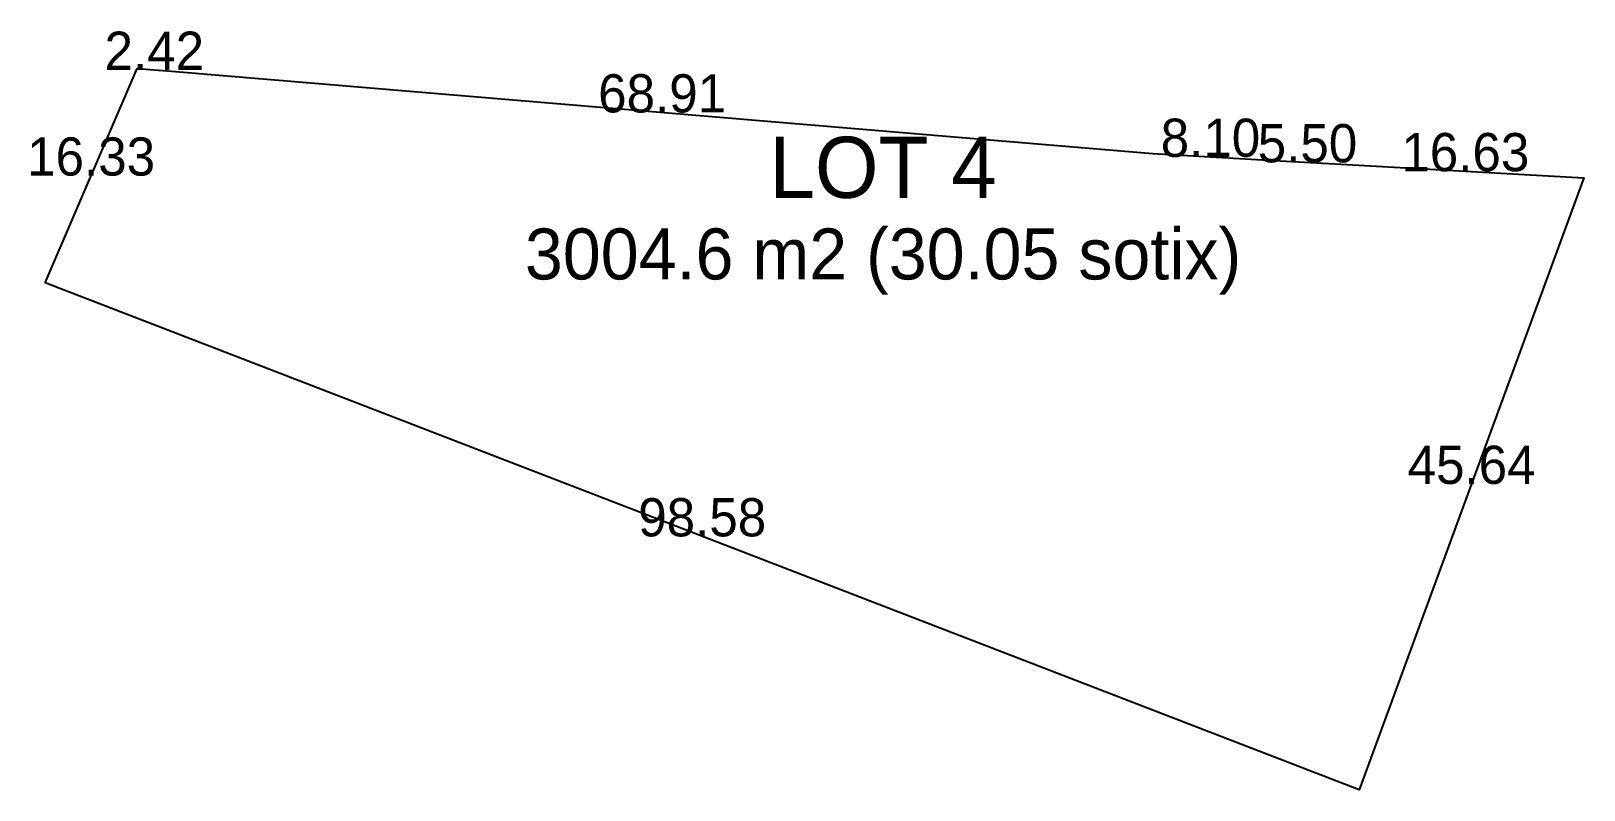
# Model space of a CAD drawing. Header units: metres. Extents: x -60 to 49, y -39 to 14.
import ezdxf
from ezdxf.enums import TextEntityAlignment as Align

# ---------------------------------------------------------------- set-up
doc = ezdxf.new("R2010")
doc.units = ezdxf.units.M

msp = doc.modelspace()

# ---------------------------------------------------------------- linework, layer by layer
at = {"layer": 'LOTS'}
msp.add_lwpolyline([(-58.643, -3.4473), (-52.2142, 11.5641), (-49.7986, 11.3614), (18.868, 5.5983), (26.9591, 5.1424), (32.4488, 4.833), (49.0528, 3.8972), (33.3271, -38.9491)], close=True, dxfattribs=at)

# ---------------------------------------------------------------- texts
at = {"layer": 'DIMS'}
for s, p in [('2.42', (-51.0064, 11.4628)), ('68.91', (-15.4653, 8.4799)), ('8.10', (22.9135, 5.3704)), ('5.50', (29.704, 4.9877)), ('16.33', (-55.4286, 4.0584)), ('16.63', (40.7508, 4.3651)), ('45.64', (41.1899, -17.5259)), ('98.58', (-12.658, -21.1982))]:
    msp.add_text(s, height=2.676, dxfattribs=at).set_placement(p, align=Align.CENTER)
at = {"layer": 'LABELS'}
for s, height, p in [('LOT 4', 4.282, (0, 2.498)), ('3004.6 m2 (30.05 sotix)', 3.569, (0, -3.2117))]:
    msp.add_text(s, height=height, dxfattribs=at).set_placement(p, align=Align.CENTER)

doc.saveas('drawing.dxf')
